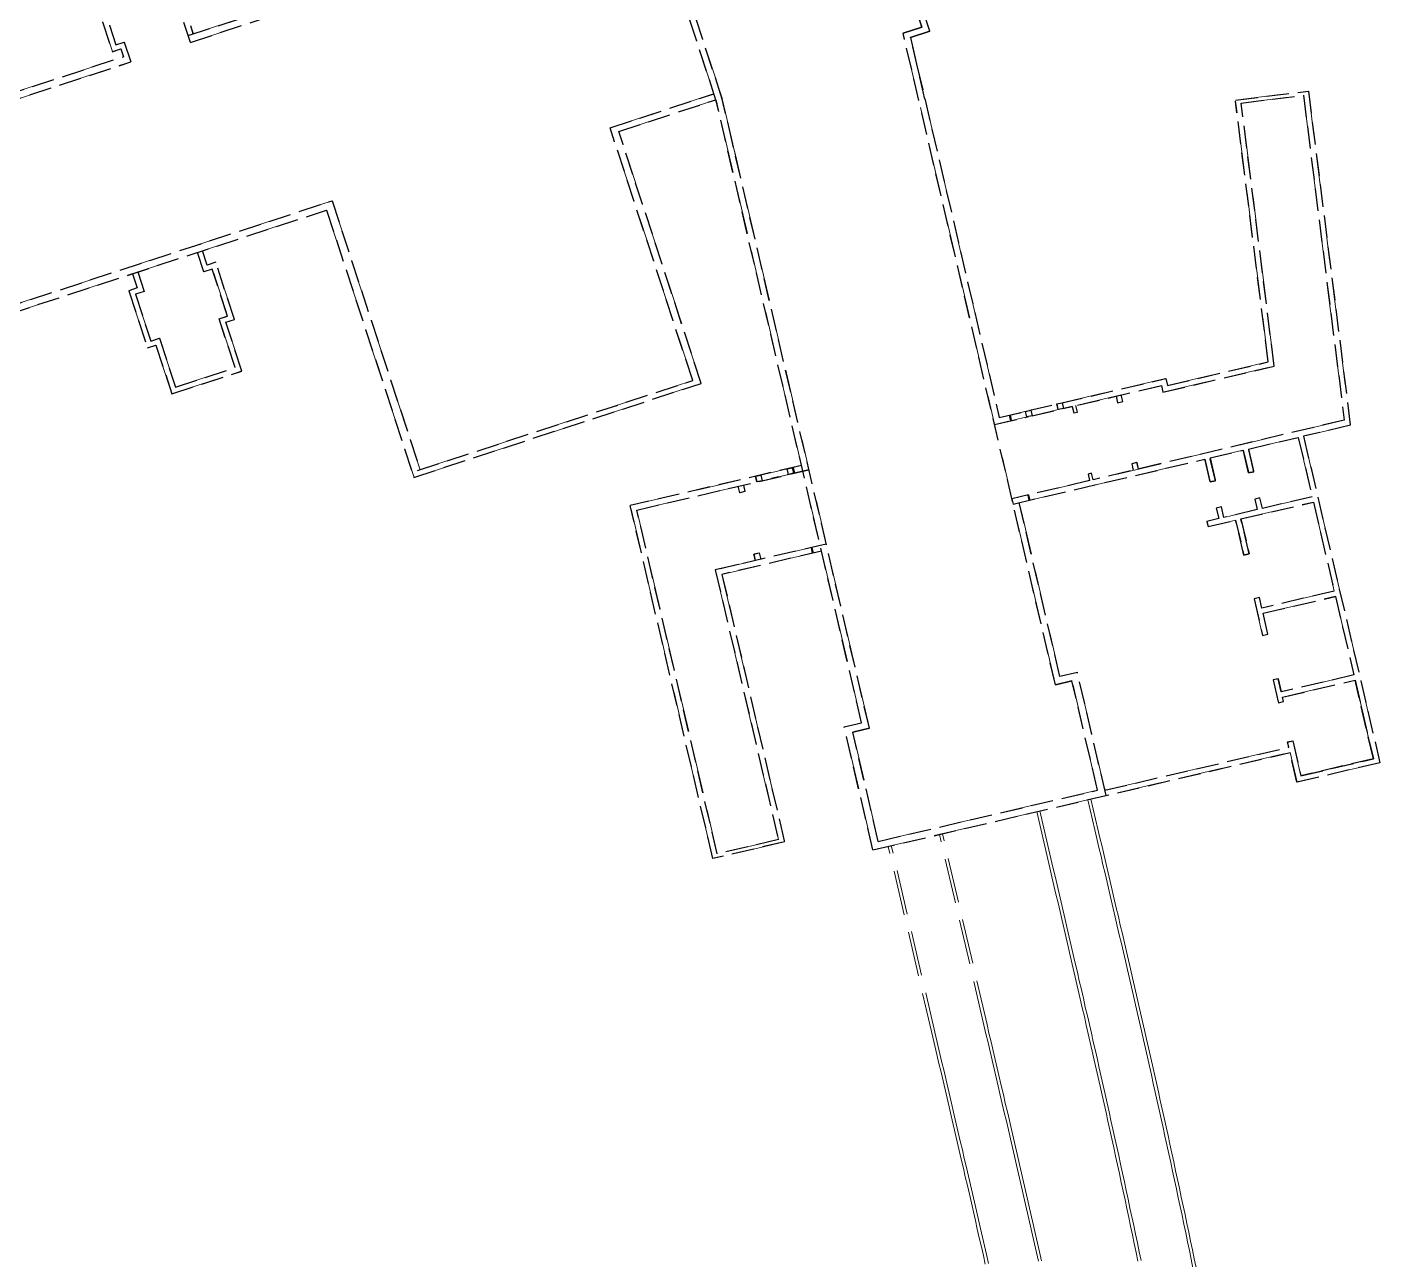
# Model space of a CAD drawing. Extents: x 0 to 531375, y 0 to 4335249.
# Drawn here: x 498013.9 to 498164.7, y 4332880.2 to 4333017.6 of the extents above; entities that cross this region are included whole.
import ezdxf

# ---------------------------------------------------------------- set-up
doc = ezdxf.new("R2010")
doc.units = 0
doc.linetypes.add('DASH', pattern=[0.35, 0.25, -0.1])
doc.layers.get('0').update_dxf_attribs({"lineweight": 15})
doc.layers.add('地铁', color=4, linetype='Continuous', lineweight=15)

# ---------------------------------------------------------------- blocks, each defined once
blk = doc.blocks.new('总图提取 2015 11 6')
at = {"layer": '地铁', "linetype": 'DASH', "lineweight": -3, "ltscale": 10}
for p, q in [((107154.83, 300602.07), (107146.89, 300626.36)), ((107155.72, 300601.62), (107147.57, 300626.52)), ((107131.9, 300593.83), (107123.69, 300618.92)), ((107132.57, 300594.02), (107124.57, 300618.47)), ((107073.02, 300601.13), (107099.82, 300609.89)), ((107061.3, 300609.31), (107064.56, 300599.33)), ((107062.05, 300608.93), (107064.95, 300600.09)), ((107073.27, 300600.37), (107100.83, 300609.38)), ((107073.27, 300600.37), (107072.55, 300602.58)), ((107073.59, 300601.31), (107073.31, 300602.2)), ((107154.83, 300602.07), (107152.72, 300601.38)), ((107152.72, 300601.38), (107154.83, 300602.07)), ((107152.72, 300601.38), (107154.83, 300602.07)), ((107152.72, 300601.38), (107154.83, 300602.07)), ((107154.48, 300593.88), (107152.72, 300601.38)), ((107154.48, 300593.88), (107152.72, 300601.38)), ((107154.48, 300593.88), (107152.72, 300601.38)), ((107155.72, 300601.62), (107153.55, 300600.91)), ((107155.72, 300601.62), (107153.55, 300600.91)), ((107153.55, 300600.91), (107155.72, 300601.62)), ((107153.55, 300600.91), (107155.72, 300601.62)), ((107153.55, 300600.91), (107155.61, 300601.59)), ((107153.55, 300600.91), (107163.45, 300558.55)), ((107155.16, 300594.04), (107153.55, 300600.91)), ((107155.16, 300594.04), (107153.55, 300600.91)), ((107155.16, 300594.04), (107153.55, 300600.91)), ((107064.56, 300599.33), (107065.51, 300599.64)), ((107064.95, 300600.09), (107065.9, 300600.4)), ((107065.51, 300599.64), (107065.8, 300598.76)), ((107065.9, 300600.4), (107066.62, 300598.19)), ((107005.46, 300578.17), (107066.62, 300598.19)), ((107005.78, 300579.12), (107065.8, 300598.76)), ((107189.77, 300593.92), (107197.91, 300594.94)), ((107197.91, 300594.94), (107202.59, 300557.68)), ((107148.1, 300524.51), (107131.86, 300593.97)), ((107133.74, 300589.03), (107132.57, 300594.02)), ((107133.74, 300589.03), (107132.57, 300594.02)), ((107169.7, 300528.74), (107154.66, 300593.1)), ((107169.7, 300528.74), (107154.66, 300593.1)), ((107169.7, 300528.74), (107154.66, 300593.1)), ((107193.44, 300564.74), (107189.78, 300593.82)), ((107129.27, 300562.67), (107120.05, 300590.84)), ((107130.21, 300562.35), (107121.03, 300590.43)), ((107148.96, 300523.89), (107133.28, 300590.99)), ((107148.96, 300523.89), (107133.92, 300588.26)), ((107148.96, 300523.89), (107133.92, 300588.26)), ((107012.21, 300557.55), (107089.06, 300582.7)), ((107089.06, 300582.7), (107098.87, 300552.72)), ((107013.03, 300556.97), (107088.45, 300581.66)), ((107088.45, 300581.66), (107098.19, 300551.87)), ((107074.75, 300574.78), (107074.05, 300576.94)), ((107075.14, 300575.54), (107074.62, 300577.13)), ((107075.7, 300575.09), (107074.75, 300574.78)), ((107076.09, 300575.85), (107075.14, 300575.54)), ((107077.41, 300569.86), (107075.7, 300575.09)), ((107078.17, 300569.48), (107076.09, 300575.85)), ((107066.82, 300574.58), (107067.34, 300572.99)), ((107067.39, 300574.77), (107068.1, 300572.6)), ((107067.34, 300572.99), (107066.39, 300572.68)), ((107066.39, 300572.68), (107068.48, 300566.31)), ((107068.1, 300572.6), (107067.15, 300572.29)), ((107067.15, 300572.29), (107068.86, 300567.07)), ((107076.46, 300569.55), (107077.41, 300569.86)), ((107078.25, 300564.11), (107076.46, 300569.55)), ((107077.22, 300569.17), (107078.17, 300569.48)), ((107079, 300563.72), (107077.22, 300569.17)), ((107068.86, 300567.07), (107069.81, 300567.38)), ((107069.81, 300567.38), (107071.59, 300561.93)), ((107068.48, 300566.31), (107069.43, 300566.62)), ((107069.43, 300566.62), (107071.21, 300561.17)), ((107182.19, 300562.11), (107193.44, 300564.74)), ((107071.21, 300561.17), (107079, 300563.72)), ((107071.59, 300561.93), (107078.25, 300564.11)), ((107163.45, 300558.55), (107182, 300562.88)), ((107182, 300562.88), (107182.19, 300562.11)), ((107182, 300562.88), (107182.19, 300562.11)), ((107182, 300562.88), (107182.19, 300562.11)), ((107098.19, 300551.87), (107130.21, 300562.35)), ((107098.58, 300552.63), (107129.27, 300562.67)), ((107162.92, 300557.76), (107166.72, 300558.64)), ((107202.59, 300557.68), (107197.37, 300556.46)), ((107197.37, 300556.46), (107205.88, 300520.05)), ((107141.4, 300553.19), (107122.31, 300548.73)), ((107123.04, 300548.23), (107142.23, 300552.71)), ((107142.23, 300552.71), (107138.04, 300551.74)), ((107131.51, 300509.37), (107122.31, 300548.73)), ((107132, 300509.89), (107123.04, 300548.23)), ((107144.16, 300544.44), (107131.79, 300541.55)), ((107143.63, 300543.64), (107132.53, 300541.05)), ((107131.79, 300541.55), (107138.82, 300511.49)), ((107132.53, 300541.05), (107139.49, 300511.23)), ((107172.15, 300530.13), (107170.2, 300529.68)), ((107172.15, 300530.13), (107170.2, 300529.68)), ((107172.15, 300530.13), (107170.2, 300529.68)), ((107172.15, 300530.13), (107170.2, 300529.68)), ((107175.36, 300516.4), (107172.15, 300530.13)), ((107175.36, 300516.4), (107172.15, 300530.13)), ((107175.36, 300516.4), (107172.15, 300530.13)), ((107169.7, 300528.74), (107171.55, 300529.17)), ((107169.7, 300528.74), (107171.55, 300529.17)), ((107169.7, 300528.74), (107171.55, 300529.17)), ((107169.7, 300528.74), (107171.55, 300529.17)), ((107171.55, 300529.17), (107169.7, 300528.74)), ((107171.55, 300529.17), (107169.7, 300528.74)), ((107171.55, 300529.17), (107169.7, 300528.74)), ((107174.4, 300517), (107171.55, 300529.17)), ((107174.4, 300517), (107171.55, 300529.17)), ((107174.4, 300517), (107171.55, 300529.17)), ((107146.15, 300524.06), (107148.1, 300524.51)), ((107146.15, 300524.06), (107148.1, 300524.51)), ((107146.15, 300524.06), (107148.1, 300524.51)), ((107146.15, 300524.06), (107148.1, 300524.51)), ((107149.36, 300510.33), (107146.15, 300524.06)), ((107148.96, 300523.89), (107147.11, 300523.46)), ((107147.11, 300523.46), (107148.96, 300523.89)), ((107149.96, 300511.29), (107147.11, 300523.46)), ((107149.96, 300511.29), (107147.11, 300523.46)), ((107149.96, 300511.29), (107147.11, 300523.46)), ((107149.36, 300510.33), (107195.86, 300521.19)), ((107196.63, 300517.88), (107195.86, 300521.19)), ((107205.88, 300520.05), (107196.63, 300517.88)), ((107149.96, 300511.29), (107174.4, 300517)), ((107149.96, 300511.29), (107174.4, 300517)), ((107149.96, 300511.29), (107174.4, 300517)), ((107139.49, 300511.23), (107131.51, 300509.37)), ((107139.49, 300511.23), (107131.51, 300509.37)), ((107139.49, 300511.23), (107131.51, 300509.37)), ((107138.82, 300511.49), (107132, 300509.89))]:
    blk.add_line(p, q, dxfattribs=at)
for points in [[(107120.05, 300590.84), (107131.63, 300594.63)], [(107121.03, 300590.43), (107131.85, 300593.97)], [(107172.17, 300559.92), (107181.52, 300562.1), (107181.69, 300561.37), (107194.1, 300564.27), (107190.42, 300593.6), (107197.36, 300594.47), (107201.91, 300558.25), (107173.91, 300551.6), (107173.74, 300552.33), (107173.35, 300552.24), (107173.52, 300551.51), (107164.86, 300549.48), (107164.99, 300548.9), (107186.37, 300553.89), (107186.96, 300551.36), (107187.54, 300551.5), (107186.95, 300554.03), (107190.65, 300554.89), (107191.24, 300552.36), (107191.83, 300552.5), (107191.23, 300555.03), (107196.78, 300556.33), (107198.33, 300549.71), (107192.78, 300548.41), (107192.51, 300549.58), (107191.92, 300549.44), (107192.2, 300548.27), (107188.5, 300547.41), (107188.22, 300548.58), (107187.64, 300548.44), (107187.91, 300547.27), (107186.6, 300546.96), (107186.74, 300546.38), (107189.8, 300547.1), (107190.71, 300543.2), (107191.3, 300543.34), (107190.39, 300547.23), (107198.47, 300549.12), (107200.79, 300539.19), (107192.71, 300537.3), (107192.44, 300538.47), (107191.85, 300538.33), (107192.81, 300534.24), (107193.39, 300534.38), (107192.85, 300536.72), (107200.93, 300538.6), (107202.98, 300529.84), (107194.89, 300527.95), (107194.55, 300529.41), (107193.97, 300529.28), (107194.56, 300526.74), (107195.14, 300526.88), (107195.03, 300527.37), (107203.11, 300529.26), (107205.16, 300520.49), (107197.08, 300518.6)], [(107182, 300562.88), (107182.19, 300562.11)], [(107167.11, 300558.74), (107171.59, 300559.78), (107171.76, 300559.05), (107172.15, 300559.14), (107171.98, 300559.87)], [(107167.11, 300558.74), (107171.59, 300559.78), (107171.76, 300559.05), (107172.15, 300559.14), (107171.98, 300559.87)], [(107167.11, 300558.74), (107171.59, 300559.78), (107171.76, 300559.05), (107172.15, 300559.14), (107171.98, 300559.87)], [(107167.11, 300558.74), (107171.59, 300559.78), (107171.76, 300559.05), (107172.15, 300559.14), (107171.98, 300559.87)], [(107176.46, 300560.92), (107176.63, 300560.19), (107177.21, 300560.33), (107177.04, 300561.06)], [(107176.46, 300560.92), (107176.63, 300560.19), (107177.21, 300560.33), (107177.04, 300561.06)], [(107176.46, 300560.92), (107176.63, 300560.19), (107177.21, 300560.33), (107177.04, 300561.06)], [(107176.46, 300560.92), (107176.63, 300560.19), (107177.21, 300560.33), (107177.04, 300561.06)], [(107164.72, 300558.18), (107164.57, 300558.81)], [(107164.72, 300558.18), (107164.57, 300558.81)], [(107164.72, 300558.18), (107164.57, 300558.81)], [(107164.72, 300558.18), (107164.57, 300558.81)], [(107164.72, 300558.18), (107164.57, 300558.81)], [(107164.72, 300558.18), (107164.57, 300558.81)], [(107164.72, 300558.18), (107164.57, 300558.81)], [(107164.72, 300558.18), (107164.57, 300558.81)], [(107164.82, 300558.2), (107164.67, 300558.83)], [(107164.82, 300558.2), (107164.67, 300558.83)], [(107164.82, 300558.2), (107164.67, 300558.83)], [(107164.82, 300558.2), (107164.67, 300558.83)], [(107164.82, 300558.2), (107164.67, 300558.83)], [(107164.82, 300558.2), (107164.67, 300558.83)], [(107164.82, 300558.2), (107164.67, 300558.83)], [(107164.82, 300558.2), (107164.67, 300558.83)], [(107186.95, 300554.03), (107187.54, 300551.5), (107186.96, 300551.36), (107186.37, 300553.89)], [(107186.95, 300554.03), (107187.54, 300551.5), (107186.96, 300551.36), (107186.37, 300553.89)], [(107186.95, 300554.03), (107187.54, 300551.5), (107186.96, 300551.36), (107186.37, 300553.89)], [(107186.95, 300554.03), (107187.54, 300551.5), (107186.96, 300551.36), (107186.37, 300553.89)], [(107191.23, 300555.03), (107191.83, 300552.5), (107191.24, 300552.36), (107190.65, 300554.89)], [(107191.23, 300555.03), (107191.83, 300552.5), (107191.24, 300552.36), (107190.65, 300554.89)], [(107191.23, 300555.03), (107191.83, 300552.5), (107191.24, 300552.36), (107190.65, 300554.89)], [(107191.23, 300555.03), (107191.83, 300552.5), (107191.24, 300552.36), (107190.65, 300554.89)], [(107142.23, 300552.71), (107138.04, 300551.74)], [(107142.23, 300552.71), (107138.04, 300551.74)], [(107142.23, 300552.71), (107138.04, 300551.74)], [(107142.23, 300552.71), (107138.04, 300551.74)], [(107140.37, 300552.95), (107140.52, 300552.32)], [(107140.37, 300552.95), (107140.52, 300552.32)], [(107140.37, 300552.95), (107140.52, 300552.32)], [(107140.37, 300552.95), (107140.52, 300552.32)], [(107140.37, 300552.95), (107140.52, 300552.32)], [(107140.37, 300552.95), (107140.52, 300552.32)], [(107140.37, 300552.95), (107140.52, 300552.32)], [(107140.37, 300552.95), (107140.52, 300552.32)], [(107140.47, 300552.97), (107140.62, 300552.34)], [(107140.47, 300552.97), (107140.62, 300552.34)], [(107140.47, 300552.97), (107140.62, 300552.34)], [(107140.47, 300552.97), (107140.62, 300552.34)], [(107140.47, 300552.97), (107140.62, 300552.34)], [(107140.47, 300552.97), (107140.62, 300552.34)], [(107140.47, 300552.97), (107140.62, 300552.34)], [(107140.47, 300552.97), (107140.62, 300552.34)], [(107178.97, 300552.78), (107178.8, 300553.51), (107178.22, 300553.37), (107178.39, 300552.64)], [(107178.97, 300552.78), (107178.8, 300553.51), (107178.22, 300553.37), (107178.39, 300552.64)], [(107178.97, 300552.78), (107178.8, 300553.51), (107178.22, 300553.37), (107178.39, 300552.64)], [(107178.97, 300552.78), (107178.8, 300553.51), (107178.22, 300553.37), (107178.39, 300552.64)], [(107134.92, 300551.01), (107135.09, 300550.28), (107134.51, 300550.14), (107134.34, 300550.87)], [(107134.92, 300551.01), (107135.09, 300550.28), (107134.51, 300550.14), (107134.34, 300550.87)], [(107134.92, 300551.01), (107135.09, 300550.28), (107134.51, 300550.14), (107134.34, 300550.87)], [(107134.92, 300551.01), (107135.09, 300550.28), (107134.51, 300550.14), (107134.34, 300550.87)], [(107166.79, 300549.32), (107166.66, 300549.9)], [(107166.79, 300549.32), (107166.66, 300549.9)], [(107166.79, 300549.32), (107166.66, 300549.9)], [(107166.79, 300549.32), (107166.66, 300549.9)], [(107166.89, 300549.34), (107166.75, 300549.92)], [(107166.89, 300549.34), (107166.75, 300549.92)], [(107166.89, 300549.34), (107166.75, 300549.92)], [(107166.89, 300549.34), (107166.75, 300549.92)], [(107170.2, 300529.68), (107165.67, 300549.05)], [(107190.39, 300547.23), (107191.3, 300543.34), (107190.71, 300543.2), (107189.8, 300547.1)], [(107190.39, 300547.23), (107191.3, 300543.34), (107190.71, 300543.2), (107189.8, 300547.1)], [(107190.39, 300547.23), (107191.3, 300543.34), (107190.71, 300543.2), (107189.8, 300547.1)], [(107190.39, 300547.23), (107191.3, 300543.34), (107190.71, 300543.2), (107189.8, 300547.1)], [(107136.27, 300542.59), (107136.1, 300543.32), (107136.69, 300543.46), (107136.86, 300542.73)], [(107136.27, 300542.59), (107136.1, 300543.32), (107136.69, 300543.46), (107136.86, 300542.73)], [(107136.27, 300542.59), (107136.1, 300543.32), (107136.69, 300543.46), (107136.86, 300542.73)], [(107136.27, 300542.59), (107136.1, 300543.32), (107136.69, 300543.46), (107136.86, 300542.73)], [(107142.46, 300544.04), (107142.6, 300543.41)], [(107142.46, 300544.04), (107142.6, 300543.41)], [(107142.46, 300544.04), (107142.6, 300543.41)], [(107142.46, 300544.04), (107142.6, 300543.41)], [(107142.55, 300544.06), (107142.7, 300543.43)], [(107142.55, 300544.06), (107142.7, 300543.43)], [(107142.55, 300544.06), (107142.7, 300543.43)], [(107142.55, 300544.06), (107142.7, 300543.43)], [(107134.32, 300542.14), (107132.38, 300541.68)], [(107134.32, 300542.14), (107132.38, 300541.68)], [(107134.32, 300542.14), (107132.38, 300541.68)], [(107134.32, 300542.14), (107132.38, 300541.68)], [(107205.16, 300520.49), (107203.11, 300529.26)], [(107175.18, 300517.18), (107175.22, 300516.99), (107195.72, 300521.78), (107195.58, 300522.36), (107196.17, 300522.5), (107197.08, 300518.6), (107205.16, 300520.49)], [(107175.18, 300517.18), (107175.22, 300516.99), (107195.72, 300521.78), (107195.58, 300522.36), (107196.17, 300522.5), (107197.08, 300518.6), (107205.16, 300520.49)], [(107175.18, 300517.18), (107175.22, 300516.99), (107195.72, 300521.78), (107195.58, 300522.36), (107196.17, 300522.5), (107197.08, 300518.6), (107205.16, 300520.49)], [(107175.18, 300517.18), (107175.22, 300516.99), (107195.72, 300521.78), (107195.58, 300522.36), (107196.17, 300522.5), (107197.08, 300518.6), (107205.16, 300520.49)], [(107175.18, 300517.18), (107175.22, 300516.99)], [(107175.18, 300517.18), (107175.22, 300516.99)], [(107175.18, 300517.18), (107175.22, 300516.99)], [(107175.18, 300517.18), (107175.22, 300516.99)]]:
    blk.add_lwpolyline(points, dxfattribs=at)
for points in [[(107170.47, 300560.19), (107170.61, 300559.55), (107170.03, 300559.42), (107169.88, 300560.05)], [(107170.47, 300560.19), (107170.61, 300559.55), (107170.03, 300559.42), (107169.88, 300560.05)], [(107170.47, 300560.19), (107170.61, 300559.55), (107170.03, 300559.42), (107169.88, 300560.05)], [(107170.47, 300560.19), (107170.61, 300559.55), (107170.03, 300559.42), (107169.88, 300560.05)], [(107166.96, 300559.37), (107167.11, 300558.74), (107166.52, 300558.6), (107166.38, 300559.23)], [(107166.96, 300559.37), (107167.11, 300558.74), (107166.52, 300558.6), (107166.38, 300559.23)], [(107166.96, 300559.37), (107167.11, 300558.74), (107166.52, 300558.6), (107166.38, 300559.23)], [(107166.96, 300559.37), (107167.11, 300558.74), (107166.52, 300558.6), (107166.38, 300559.23)], [(107140.37, 300552.95), (107140.52, 300552.32), (107139.94, 300552.18), (107139.79, 300552.81)], [(107140.37, 300552.95), (107140.52, 300552.32), (107139.94, 300552.18), (107139.79, 300552.81)], [(107140.37, 300552.95), (107140.52, 300552.32), (107139.94, 300552.18), (107139.79, 300552.81)], [(107140.37, 300552.95), (107140.52, 300552.32), (107139.94, 300552.18), (107139.79, 300552.81)], [(107136.87, 300552.13), (107137.02, 300551.5), (107136.43, 300551.36), (107136.28, 300551.99)], [(107136.87, 300552.13), (107137.02, 300551.5), (107136.43, 300551.36), (107136.28, 300551.99)], [(107136.87, 300552.13), (107137.02, 300551.5), (107136.43, 300551.36), (107136.28, 300551.99)], [(107136.87, 300552.13), (107137.02, 300551.5), (107136.43, 300551.36), (107136.28, 300551.99)]]:
    blk.add_lwpolyline(points, close=True, dxfattribs=at)
blk = doc.blocks.new('A$C1FB5052D')
blk.add_blockref('总图提取 2015 11 6', (-107044.53, -294821.73))
blk = doc.blocks.new('天津2000地铁')
at = {"layer": '地铁', "linetype": 'DASH', "ltscale": 20}
for p, q in [((110.31, 5780.34), (102.36, 5804.63)), ((111.19, 5779.89), (103.04, 5804.79)), ((87.37, 5772.1), (79.16, 5797.19)), ((88.05, 5772.29), (80.04, 5796.74)), ((16.77, 5787.59), (20.04, 5777.61)), ((28.5, 5779.4), (55.29, 5788.17)), ((28.75, 5778.64), (56.3, 5787.66)), ((17.53, 5787.2), (20.42, 5778.36)), ((28.75, 5778.64), (28.02, 5780.85)), ((29.07, 5779.58), (28.78, 5780.47)), ((110.31, 5780.34), (108.2, 5779.65)), ((108.2, 5779.65), (110.31, 5780.34)), ((108.2, 5779.65), (110.31, 5780.34)), ((108.2, 5779.65), (110.31, 5780.34)), ((111.19, 5779.89), (109.03, 5779.19)), ((111.19, 5779.89), (109.03, 5779.19)), ((109.03, 5779.19), (111.19, 5779.89)), ((109.03, 5779.19), (111.19, 5779.89)), ((109.03, 5779.19), (111.09, 5779.86)), ((20.42, 5778.36), (21.37, 5778.67)), ((21.37, 5778.67), (22.09, 5776.46)), ((109.95, 5772.16), (108.2, 5779.65)), ((109.95, 5772.16), (108.2, 5779.65)), ((109.95, 5772.16), (108.2, 5779.65)), ((109.03, 5779.19), (118.93, 5736.82)), ((110.63, 5772.32), (109.03, 5779.19)), ((110.63, 5772.32), (109.03, 5779.19)), ((110.63, 5772.32), (109.03, 5779.19)), ((-38.74, 5757.39), (21.28, 5777.03)), ((20.04, 5777.61), (20.99, 5777.92)), ((20.99, 5777.92), (21.28, 5777.03)), ((-39.06, 5756.44), (22.09, 5776.46)), ((89.21, 5767.31), (88.05, 5772.29)), ((89.21, 5767.31), (88.05, 5772.29)), ((145.25, 5772.19), (153.38, 5773.21)), ((153.38, 5773.21), (158.06, 5735.96)), ((103.57, 5702.78), (87.34, 5772.24)), ((125.18, 5707.01), (110.13, 5771.38)), ((125.18, 5707.01), (110.13, 5771.38)), ((125.18, 5707.01), (110.13, 5771.38)), ((148.91, 5743.01), (145.26, 5772.09)), ((104.44, 5702.16), (88.75, 5769.27)), ((84.74, 5740.94), (75.52, 5769.11)), ((85.69, 5740.62), (76.5, 5768.7)), ((104.44, 5702.16), (89.39, 5766.53)), ((104.44, 5702.16), (89.39, 5766.53)), ((-32.31, 5735.82), (44.54, 5760.97)), ((44.54, 5760.97), (54.34, 5730.99)), ((-31.5, 5735.25), (43.92, 5759.93)), ((43.92, 5759.93), (53.67, 5730.14)), ((30.23, 5753.05), (29.52, 5755.22)), ((30.61, 5753.81), (30.09, 5755.4)), ((22.3, 5752.85), (22.82, 5751.26)), ((22.87, 5753.04), (23.58, 5750.88)), ((31.18, 5753.37), (30.23, 5753.05)), ((31.56, 5754.12), (30.61, 5753.81)), ((32.89, 5748.14), (31.18, 5753.37)), ((33.65, 5747.75), (31.56, 5754.12)), ((22.82, 5751.26), (21.87, 5750.95)), ((21.87, 5750.95), (23.95, 5744.58)), ((23.58, 5750.88), (22.62, 5750.57)), ((22.62, 5750.57), (24.34, 5745.34)), ((31.94, 5747.83), (32.89, 5748.14)), ((33.72, 5742.38), (31.94, 5747.83)), ((32.7, 5747.44), (33.65, 5747.75)), ((34.48, 5742), (32.7, 5747.44)), ((24.34, 5745.34), (25.29, 5745.65)), ((25.29, 5745.65), (27.07, 5740.2)), ((23.95, 5744.58), (24.9, 5744.89)), ((24.9, 5744.89), (26.68, 5739.45)), ((27.07, 5740.2), (33.72, 5742.38)), ((137.66, 5740.38), (148.91, 5743.01)), ((26.68, 5739.45), (34.48, 5742)), ((53.67, 5730.14), (85.69, 5740.62)), ((54.05, 5730.9), (84.74, 5740.94)), ((118.93, 5736.82), (137.48, 5741.16)), ((137.48, 5741.16), (137.66, 5740.38)), ((137.48, 5741.16), (137.66, 5740.38)), ((137.48, 5741.16), (137.66, 5740.38)), ((118.4, 5736.03), (122.19, 5736.92)), ((158.06, 5735.96), (152.84, 5734.74)), ((152.84, 5734.74), (161.36, 5698.32)), ((96.87, 5731.46), (77.78, 5727)), ((78.52, 5726.5), (97.7, 5730.99)), ((97.7, 5730.99), (93.51, 5730.01)), ((86.98, 5687.64), (77.78, 5727)), ((87.48, 5688.17), (78.52, 5726.5)), ((99.63, 5722.71), (87.27, 5719.82)), ((99.1, 5721.92), (88, 5719.32)), ((87.27, 5719.82), (94.29, 5689.76)), ((88, 5719.32), (94.97, 5689.51)), ((125.18, 5707.01), (127.03, 5707.44)), ((125.18, 5707.01), (127.03, 5707.44)), ((125.18, 5707.01), (127.03, 5707.44)), ((125.18, 5707.01), (127.03, 5707.44)), ((127.03, 5707.44), (125.18, 5707.01)), ((127.03, 5707.44), (125.18, 5707.01)), ((127.03, 5707.44), (125.18, 5707.01)), ((127.62, 5708.41), (125.68, 5707.95)), ((127.62, 5708.41), (125.68, 5707.95)), ((127.62, 5708.41), (125.68, 5707.95)), ((127.62, 5708.41), (125.68, 5707.95)), ((129.87, 5695.27), (127.03, 5707.44)), ((129.87, 5695.27), (127.03, 5707.44)), ((129.87, 5695.27), (127.03, 5707.44)), ((130.83, 5694.68), (127.62, 5708.41)), ((130.83, 5694.68), (127.62, 5708.41)), ((130.83, 5694.68), (127.62, 5708.41)), ((101.63, 5702.33), (103.57, 5702.78)), ((101.63, 5702.33), (103.57, 5702.78)), ((101.63, 5702.33), (103.57, 5702.78)), ((101.63, 5702.33), (103.57, 5702.78)), ((104.83, 5688.6), (101.63, 5702.33)), ((104.44, 5702.16), (102.59, 5701.73)), ((102.59, 5701.73), (104.44, 5702.16)), ((105.43, 5689.56), (102.59, 5701.73)), ((105.43, 5689.56), (102.59, 5701.73)), ((105.43, 5689.56), (102.59, 5701.73)), ((104.83, 5688.6), (151.33, 5699.47)), ((152.11, 5696.16), (151.33, 5699.47)), ((161.36, 5698.32), (152.11, 5696.16)), ((105.43, 5689.56), (129.87, 5695.27)), ((105.43, 5689.56), (129.87, 5695.27)), ((105.43, 5689.56), (129.87, 5695.27)), ((129.57, 5690.84), (128.79, 5694.2)), ((129.91, 5690.92), (129.13, 5694.28)), ((123.88, 5689.51), (123.09, 5692.87)), ((124.22, 5689.59), (123.43, 5692.95)), ((129.8, 5689.87), (129.57, 5690.84)), ((130.14, 5689.95), (129.91, 5690.92)), ((94.97, 5689.51), (86.98, 5687.64)), ((94.97, 5689.51), (86.98, 5687.64)), ((94.97, 5689.51), (86.98, 5687.64)), ((94.29, 5689.76), (87.48, 5688.17)), ((117.21, 5669.07), (112.24, 5690.33)), ((117.55, 5669.15), (112.58, 5690.41)), ((124.11, 5688.54), (123.88, 5689.51)), ((124.45, 5688.61), (124.22, 5689.59)), ((130.03, 5688.89), (129.8, 5689.87)), ((130.37, 5688.97), (130.14, 5689.95)), ((111.51, 5667.74), (106.54, 5689)), ((111.85, 5667.81), (106.88, 5689.08)), ((124.33, 5687.56), (124.11, 5688.54)), ((124.67, 5687.64), (124.45, 5688.61)), ((130.26, 5687.92), (130.03, 5688.89)), ((130.48, 5686.94), (130.26, 5687.92)), ((130.6, 5688), (130.37, 5688.97)), ((130.83, 5687.02), (130.6, 5688)), ((124.56, 5686.59), (124.33, 5687.56)), ((124.79, 5685.61), (124.56, 5686.59)), ((124.9, 5686.67), (124.67, 5687.64)), ((125.13, 5685.69), (124.9, 5686.67)), ((130.71, 5685.97), (130.48, 5686.94)), ((131.05, 5686.05), (130.83, 5687.02)), ((125.01, 5684.64), (124.79, 5685.61)), ((125.36, 5684.72), (125.13, 5685.69)), ((130.94, 5685), (130.71, 5685.97)), ((131.17, 5684.02), (130.94, 5685)), ((131.28, 5685.08), (131.05, 5686.05)), ((131.51, 5684.1), (131.28, 5685.08)), ((125.24, 5683.67), (125.01, 5684.64)), ((125.47, 5682.69), (125.24, 5683.67)), ((125.58, 5683.75), (125.36, 5684.72)), ((125.81, 5682.77), (125.58, 5683.75)), ((131.39, 5683.05), (131.17, 5684.02)), ((131.73, 5683.13), (131.51, 5684.1)), ((125.7, 5681.72), (125.47, 5682.69)), ((126.04, 5681.8), (125.81, 5682.77)), ((126.26, 5680.83), (126.04, 5681.8)), ((131.62, 5682.07), (131.39, 5683.05)), ((131.85, 5681.1), (131.62, 5682.07)), ((131.96, 5682.15), (131.73, 5683.13)), ((132.19, 5681.18), (131.96, 5682.15)), ((125.92, 5680.75), (125.7, 5681.72)), ((126.15, 5679.77), (125.92, 5680.75)), ((126.49, 5679.85), (126.26, 5680.83)), ((132.07, 5680.12), (131.85, 5681.1)), ((132.41, 5680.2), (132.19, 5681.18)), ((126.38, 5678.8), (126.15, 5679.77)), ((126.6, 5677.83), (126.38, 5678.8)), ((126.72, 5678.88), (126.49, 5679.85)), ((126.94, 5677.91), (126.72, 5678.88)), ((132.3, 5679.15), (132.07, 5680.12)), ((132.53, 5678.17), (132.3, 5679.15)), ((132.64, 5679.23), (132.41, 5680.2)), ((132.87, 5678.25), (132.64, 5679.23)), ((126.83, 5676.85), (126.6, 5677.83)), ((127.17, 5676.93), (126.94, 5677.91)), ((132.75, 5677.2), (132.53, 5678.17)), ((133.09, 5677.28), (132.87, 5678.25)), ((133.32, 5676.3), (133.09, 5677.28)), ((127.05, 5675.88), (126.83, 5676.85)), ((127.28, 5674.91), (127.05, 5675.88)), ((127.39, 5675.96), (127.17, 5676.93)), ((127.62, 5674.99), (127.39, 5675.96)), ((132.98, 5676.22), (132.75, 5677.2)), ((133.2, 5675.25), (132.98, 5676.22)), ((133.54, 5675.33), (133.32, 5676.3)), ((127.5, 5673.93), (127.28, 5674.91)), ((127.84, 5674.01), (127.62, 5674.99)), ((133.43, 5674.27), (133.2, 5675.25)), ((133.65, 5673.3), (133.43, 5674.27)), ((133.77, 5674.35), (133.54, 5675.33)), ((133.99, 5673.38), (133.77, 5674.35)), ((127.73, 5672.96), (127.5, 5673.93)), ((127.95, 5671.99), (127.73, 5672.96)), ((128.07, 5673.04), (127.84, 5674.01)), ((128.29, 5672.07), (128.07, 5673.04)), ((133.88, 5672.32), (133.65, 5673.3)), ((134.22, 5672.4), (133.99, 5673.38)), ((128.17, 5671.01), (127.95, 5671.99)), ((128.51, 5671.09), (128.29, 5672.07)), ((134.1, 5671.35), (133.88, 5672.32)), ((134.32, 5670.37), (134.1, 5671.35)), ((134.44, 5671.42), (134.22, 5672.4)), ((134.66, 5670.45), (134.44, 5671.42)), ((128.4, 5670.04), (128.17, 5671.01)), ((128.62, 5669.07), (128.4, 5670.04)), ((128.74, 5670.12), (128.51, 5671.09)), ((128.96, 5669.15), (128.74, 5670.12)), ((134.55, 5669.39), (134.32, 5670.37)), ((134.89, 5669.47), (134.66, 5670.45)), ((117.43, 5668.09), (117.21, 5669.07)), ((117.77, 5668.17), (117.55, 5669.15)), ((128.84, 5668.09), (128.62, 5669.07)), ((129.18, 5668.17), (128.96, 5669.15)), ((134.77, 5668.42), (134.55, 5669.39)), ((134.99, 5667.44), (134.77, 5668.42)), ((135.11, 5668.49), (134.89, 5669.47)), ((135.33, 5667.52), (135.11, 5668.49)), ((111.74, 5666.76), (111.51, 5667.74)), ((111.96, 5665.79), (111.74, 5666.76)), ((112.08, 5666.84), (111.85, 5667.81)), ((112.3, 5665.87), (112.08, 5666.84)), ((117.66, 5667.12), (117.43, 5668.09)), ((117.89, 5666.14), (117.66, 5667.12)), ((118, 5667.2), (117.77, 5668.17)), ((118.23, 5666.22), (118, 5667.2)), ((129.06, 5667.12), (128.84, 5668.09)), ((129.28, 5666.15), (129.06, 5667.12)), ((129.4, 5667.2), (129.18, 5668.17)), ((129.63, 5666.22), (129.4, 5667.2)), ((135.21, 5666.46), (134.99, 5667.44)), ((135.55, 5666.54), (135.33, 5667.52)), ((112.19, 5664.81), (111.96, 5665.79)), ((112.53, 5664.89), (112.3, 5665.87)), ((118.12, 5665.17), (117.89, 5666.14)), ((118.46, 5665.25), (118.23, 5666.22)), ((118.68, 5664.28), (118.46, 5665.25)), ((129.51, 5665.17), (129.28, 5666.15)), ((129.85, 5665.25), (129.63, 5666.22)), ((130.07, 5664.28), (129.85, 5665.25)), ((135.43, 5665.49), (135.21, 5666.46)), ((135.65, 5664.51), (135.43, 5665.49)), ((135.77, 5665.56), (135.55, 5666.54)), ((135.99, 5664.59), (135.77, 5665.56)), ((112.42, 5663.84), (112.19, 5664.81)), ((112.65, 5662.87), (112.42, 5663.84)), ((112.76, 5663.92), (112.53, 5664.89)), ((112.99, 5662.95), (112.76, 5663.92)), ((118.34, 5664.2), (118.12, 5665.17)), ((118.57, 5663.22), (118.34, 5664.2)), ((118.91, 5663.3), (118.68, 5664.28)), ((129.73, 5664.2), (129.51, 5665.17)), ((129.94, 5663.23), (129.73, 5664.2)), ((130.29, 5663.3), (130.07, 5664.28)), ((135.87, 5663.53), (135.65, 5664.51)), ((136.21, 5663.61), (135.99, 5664.59)), ((112.87, 5661.89), (112.65, 5662.87)), ((113.21, 5661.97), (112.99, 5662.95)), ((118.8, 5662.25), (118.57, 5663.22)), ((119.02, 5661.27), (118.8, 5662.25)), ((119.14, 5662.33), (118.91, 5663.3)), ((119.37, 5661.35), (119.14, 5662.33)), ((130.16, 5662.25), (129.94, 5663.23)), ((130.38, 5661.28), (130.16, 5662.25)), ((130.5, 5662.33), (130.29, 5663.3)), ((130.72, 5661.36), (130.5, 5662.33)), ((136.09, 5662.55), (135.87, 5663.53)), ((136.31, 5661.58), (136.09, 5662.55)), ((136.43, 5662.63), (136.21, 5663.61)), ((136.65, 5661.65), (136.43, 5662.63)), ((113.1, 5660.92), (112.87, 5661.89)), ((113.33, 5659.95), (113.1, 5660.92)), ((113.44, 5661), (113.21, 5661.97)), ((113.67, 5660.03), (113.44, 5661)), ((119.25, 5660.3), (119.02, 5661.27)), ((119.59, 5660.38), (119.37, 5661.35)), ((130.6, 5660.31), (130.38, 5661.28)), ((130.94, 5660.38), (130.72, 5661.36)), ((136.53, 5660.6), (136.31, 5661.58)), ((136.87, 5660.67), (136.65, 5661.65)), ((137.09, 5659.7), (136.87, 5660.67)), ((113.55, 5658.97), (113.33, 5659.95)), ((113.89, 5659.05), (113.67, 5660.03)), ((119.48, 5659.32), (119.25, 5660.3)), ((119.71, 5658.35), (119.48, 5659.32)), ((119.82, 5659.4), (119.59, 5660.38)), ((120.05, 5658.43), (119.82, 5659.4)), ((130.82, 5659.33), (130.6, 5660.31)), ((131.03, 5658.36), (130.82, 5659.33)), ((131.16, 5659.41), (130.94, 5660.38)), ((131.37, 5658.43), (131.16, 5659.41)), ((136.74, 5659.62), (136.53, 5660.6)), ((136.96, 5658.64), (136.74, 5659.62)), ((137.3, 5658.72), (137.09, 5659.7)), ((113.78, 5658), (113.55, 5658.97)), ((114.01, 5657.03), (113.78, 5658)), ((114.12, 5658.08), (113.89, 5659.05)), ((114.35, 5657.11), (114.12, 5658.08)), ((119.93, 5657.38), (119.71, 5658.35)), ((120.27, 5657.45), (120.05, 5658.43)), ((131.25, 5657.38), (131.03, 5658.36)), ((131.59, 5657.46), (131.37, 5658.43)), ((137.18, 5657.66), (136.96, 5658.64)), ((137.39, 5656.68), (137.18, 5657.66)), ((137.52, 5657.74), (137.3, 5658.72)), ((137.73, 5656.76), (137.52, 5657.74)), ((114.23, 5656.05), (114.01, 5657.03)), ((114.57, 5656.13), (114.35, 5657.11)), ((120.16, 5656.4), (119.93, 5657.38)), ((120.38, 5655.43), (120.16, 5656.4)), ((120.5, 5656.48), (120.27, 5657.45)), ((120.72, 5655.5), (120.5, 5656.48)), ((131.46, 5656.41), (131.25, 5657.38)), ((131.68, 5655.43), (131.46, 5656.41)), ((131.8, 5656.48), (131.59, 5657.46)), ((132.02, 5655.51), (131.8, 5656.48)), ((137.6, 5655.71), (137.39, 5656.68)), ((137.95, 5655.78), (137.73, 5656.76)), ((114.46, 5655.08), (114.23, 5656.05)), ((114.68, 5654.11), (114.46, 5655.08)), ((114.8, 5655.16), (114.57, 5656.13)), ((115.02, 5654.19), (114.8, 5655.16)), ((120.61, 5654.45), (120.38, 5655.43)), ((120.95, 5654.53), (120.72, 5655.5)), ((131.89, 5654.46), (131.68, 5655.43)), ((132.23, 5654.53), (132.02, 5655.51)), ((137.82, 5654.73), (137.6, 5655.71)), ((138.03, 5653.75), (137.82, 5654.73)), ((138.16, 5654.8), (137.95, 5655.78)), ((138.37, 5653.82), (138.16, 5654.8)), ((114.91, 5653.13), (114.68, 5654.11)), ((115.13, 5652.16), (114.91, 5653.13)), ((115.25, 5653.21), (115.02, 5654.19)), ((115.47, 5652.24), (115.25, 5653.21)), ((120.83, 5653.47), (120.61, 5654.45)), ((121.06, 5652.5), (120.83, 5653.47)), ((121.17, 5653.55), (120.95, 5654.53)), ((121.4, 5652.58), (121.17, 5653.55)), ((132.1, 5653.49), (131.89, 5654.46)), ((132.31, 5652.51), (132.1, 5653.49)), ((132.44, 5653.56), (132.23, 5654.53)), ((132.65, 5652.58), (132.44, 5653.56)), ((138.24, 5652.77), (138.03, 5653.75)), ((138.58, 5652.84), (138.37, 5653.82)), ((115.36, 5651.19), (115.13, 5652.16)), ((115.7, 5651.27), (115.47, 5652.24)), ((121.28, 5651.52), (121.06, 5652.5)), ((121.62, 5651.6), (121.4, 5652.58)), ((132.52, 5651.54), (132.31, 5652.51)), ((132.87, 5651.61), (132.65, 5652.58)), ((138.45, 5651.79), (138.24, 5652.77)), ((138.66, 5650.81), (138.45, 5651.79)), ((138.8, 5651.86), (138.58, 5652.84)), ((139.01, 5650.88), (138.8, 5651.86)), ((115.58, 5650.21), (115.36, 5651.19)), ((115.81, 5649.24), (115.58, 5650.21)), ((115.92, 5650.29), (115.7, 5651.27)), ((116.15, 5649.32), (115.92, 5650.29)), ((121.51, 5650.55), (121.28, 5651.52)), ((121.73, 5649.57), (121.51, 5650.55)), ((121.85, 5650.63), (121.62, 5651.6)), ((122.07, 5649.65), (121.85, 5650.63)), ((132.73, 5650.56), (132.52, 5651.54)), ((132.94, 5649.59), (132.73, 5650.56)), ((133.08, 5650.63), (132.87, 5651.61)), ((133.28, 5649.66), (133.08, 5650.63)), ((138.87, 5649.83), (138.66, 5650.81)), ((139.21, 5649.9), (139.01, 5650.88)), ((116.03, 5648.27), (115.81, 5649.24)), ((116.37, 5648.35), (116.15, 5649.32)), ((121.95, 5648.6), (121.73, 5649.57)), ((122.3, 5648.67), (122.07, 5649.65)), ((122.52, 5647.7), (122.3, 5648.67)), ((133.15, 5648.61), (132.94, 5649.59)), ((133.36, 5647.64), (133.15, 5648.61)), ((133.49, 5648.68), (133.28, 5649.66)), ((133.7, 5647.71), (133.49, 5648.68)), ((139.08, 5648.84), (138.87, 5649.83)), ((139.29, 5647.87), (139.08, 5648.84)), ((139.42, 5648.92), (139.21, 5649.9)), ((139.63, 5647.94), (139.42, 5648.92)), ((116.25, 5647.29), (116.03, 5648.27)), ((116.47, 5646.32), (116.25, 5647.29)), ((116.59, 5647.37), (116.37, 5648.35)), ((116.81, 5646.4), (116.59, 5647.37)), ((122.18, 5647.62), (121.95, 5648.6)), ((122.4, 5646.64), (122.18, 5647.62)), ((122.74, 5646.72), (122.52, 5647.7)), ((133.56, 5646.66), (133.36, 5647.64)), ((133.91, 5646.73), (133.7, 5647.71)), ((139.49, 5646.88), (139.29, 5647.86)), ((139.84, 5646.96), (139.63, 5647.94)), ((116.69, 5645.35), (116.47, 5646.32)), ((117.04, 5645.42), (116.81, 5646.4)), ((122.62, 5645.67), (122.4, 5646.64)), ((122.84, 5644.69), (122.62, 5645.67)), ((122.96, 5645.74), (122.74, 5646.72)), ((123.18, 5644.77), (122.96, 5645.74)), ((133.77, 5645.68), (133.56, 5646.66)), ((133.97, 5644.71), (133.77, 5645.68)), ((134.11, 5645.76), (133.91, 5646.73)), ((134.31, 5644.78), (134.11, 5645.76)), ((139.7, 5645.9), (139.49, 5646.88)), ((139.9, 5644.92), (139.7, 5645.9)), ((140.04, 5645.97), (139.84, 5646.96)), ((140.25, 5644.99), (140.04, 5645.97)), ((116.92, 5644.37), (116.69, 5645.35)), ((117.14, 5643.4), (116.92, 5644.37)), ((117.26, 5644.45), (117.04, 5645.42)), ((117.48, 5643.48), (117.26, 5644.45)), ((123.06, 5643.71), (122.84, 5644.69)), ((123.4, 5643.79), (123.18, 5644.77)), ((134.17, 5643.73), (133.97, 5644.71)), ((134.52, 5643.8), (134.31, 5644.78)), ((140.11, 5643.94), (139.9, 5644.92)), ((140.45, 5644.01), (140.25, 5644.99)), ((117.36, 5642.43), (117.14, 5643.4)), ((117.7, 5642.5), (117.48, 5643.48)), ((123.28, 5642.74), (123.06, 5643.71)), ((123.62, 5642.81), (123.4, 5643.79)), ((134.38, 5642.76), (134.17, 5643.73)), ((134.72, 5642.83), (134.52, 5643.8)), ((140.31, 5642.96), (140.11, 5643.94)), ((140.51, 5641.97), (140.31, 5642.96)), ((140.65, 5643.03), (140.45, 5644.01)), ((140.85, 5642.04), (140.65, 5643.03))]:
    blk.add_line(p, q, dxfattribs=at)
for points in [[(75.52, 5769.11), (87.11, 5772.91)], [(127.65, 5738.19), (136.99, 5740.38), (137.16, 5739.65), (149.57, 5742.55), (145.89, 5771.87), (152.84, 5772.74), (157.38, 5736.52), (129.39, 5729.87), (129.21, 5730.6), (128.83, 5730.51), (129, 5729.78), (120.33, 5727.75), (120.47, 5727.17), (141.84, 5732.16), (142.43, 5729.63), (143.02, 5729.77), (142.42, 5732.3), (146.12, 5733.17), (146.72, 5730.63), (147.3, 5730.77), (146.71, 5733.3), (152.26, 5734.6), (153.81, 5727.98), (148.26, 5726.68), (147.98, 5727.85), (147.4, 5727.71), (147.67, 5726.54), (143.97, 5725.68), (143.7, 5726.85), (143.11, 5726.71), (143.39, 5725.54), (142.07, 5725.24), (142.21, 5724.65), (145.28, 5725.37), (146.19, 5721.47), (146.77, 5721.61), (145.86, 5725.51), (153.94, 5727.39), (156.27, 5717.46), (148.18, 5715.57), (147.91, 5716.74), (147.33, 5716.6), (148.28, 5712.51), (148.87, 5712.65), (148.32, 5714.99), (156.4, 5716.88), (158.45, 5708.11), (150.37, 5706.22), (150.03, 5707.69), (149.44, 5707.55), (150.03, 5705.02), (150.62, 5705.15), (150.5, 5705.64), (158.59, 5707.53), (160.64, 5698.77), (152.55, 5696.88)], [(76.5, 5768.7), (87.32, 5772.24)], [(137.48, 5741.16), (137.66, 5740.38)], [(131.93, 5739.19), (132.1, 5738.46), (132.69, 5738.6), (132.51, 5739.33)], [(131.93, 5739.19), (132.1, 5738.46), (132.69, 5738.6), (132.51, 5739.33)], [(131.93, 5739.19), (132.1, 5738.46), (132.69, 5738.6), (132.51, 5739.33)], [(131.93, 5739.19), (132.1, 5738.46), (132.69, 5738.6), (132.51, 5739.33)], [(122.58, 5737.01), (127.06, 5738.06), (127.23, 5737.33), (127.62, 5737.42), (127.45, 5738.15)], [(122.58, 5737.01), (127.06, 5738.06), (127.23, 5737.33), (127.62, 5737.42), (127.45, 5738.15)], [(122.58, 5737.01), (127.06, 5738.06), (127.23, 5737.33), (127.62, 5737.42), (127.45, 5738.15)], [(122.58, 5737.01), (127.06, 5738.06), (127.23, 5737.33), (127.62, 5737.42), (127.45, 5738.15)], [(120.2, 5736.45), (120.05, 5737.08)], [(120.2, 5736.45), (120.05, 5737.08)], [(120.2, 5736.45), (120.05, 5737.08)], [(120.2, 5736.45), (120.05, 5737.08)], [(120.2, 5736.45), (120.05, 5737.08)], [(120.2, 5736.45), (120.05, 5737.08)], [(120.2, 5736.45), (120.05, 5737.08)], [(120.2, 5736.45), (120.05, 5737.08)], [(120.29, 5736.47), (120.15, 5737.11)], [(120.29, 5736.47), (120.15, 5737.11)], [(120.29, 5736.47), (120.15, 5737.11)], [(120.29, 5736.47), (120.15, 5737.11)], [(120.29, 5736.47), (120.15, 5737.11)], [(120.29, 5736.47), (120.15, 5737.11)], [(120.29, 5736.47), (120.15, 5737.11)], [(120.29, 5736.47), (120.15, 5737.11)], [(146.71, 5733.3), (147.3, 5730.77), (146.72, 5730.63), (146.12, 5733.17)], [(146.71, 5733.3), (147.3, 5730.77), (146.72, 5730.63), (146.12, 5733.17)], [(146.71, 5733.3), (147.3, 5730.77), (146.72, 5730.63), (146.12, 5733.17)], [(146.71, 5733.3), (147.3, 5730.77), (146.72, 5730.63), (146.12, 5733.17)], [(134.45, 5731.05), (134.28, 5731.78), (133.69, 5731.65), (133.86, 5730.92)], [(134.45, 5731.05), (134.28, 5731.78), (133.69, 5731.65), (133.86, 5730.92)], [(134.45, 5731.05), (134.28, 5731.78), (133.69, 5731.65), (133.86, 5730.92)], [(134.45, 5731.05), (134.28, 5731.78), (133.69, 5731.65), (133.86, 5730.92)], [(142.42, 5732.3), (143.02, 5729.77), (142.43, 5729.63), (141.84, 5732.16)], [(142.42, 5732.3), (143.02, 5729.77), (142.43, 5729.63), (141.84, 5732.16)], [(142.42, 5732.3), (143.02, 5729.77), (142.43, 5729.63), (141.84, 5732.16)], [(142.42, 5732.3), (143.02, 5729.77), (142.43, 5729.63), (141.84, 5732.16)], [(97.7, 5730.99), (93.51, 5730.01)], [(97.7, 5730.99), (93.51, 5730.01)], [(97.7, 5730.99), (93.51, 5730.01)], [(97.7, 5730.99), (93.51, 5730.01)], [(95.85, 5731.22), (96, 5730.59)], [(95.85, 5731.22), (96, 5730.59)], [(95.85, 5731.22), (96, 5730.59)], [(95.85, 5731.22), (96, 5730.59)], [(95.85, 5731.22), (96, 5730.59)], [(95.85, 5731.22), (96, 5730.59)], [(95.85, 5731.22), (96, 5730.59)], [(95.85, 5731.22), (96, 5730.59)], [(95.95, 5731.24), (96.09, 5730.61)], [(95.95, 5731.24), (96.09, 5730.61)], [(95.95, 5731.24), (96.09, 5730.61)], [(95.95, 5731.24), (96.09, 5730.61)], [(95.95, 5731.24), (96.09, 5730.61)], [(95.95, 5731.24), (96.09, 5730.61)], [(95.95, 5731.24), (96.09, 5730.61)], [(95.95, 5731.24), (96.09, 5730.61)], [(90.4, 5729.28), (90.57, 5728.55), (89.98, 5728.41), (89.81, 5729.14)], [(90.4, 5729.28), (90.57, 5728.55), (89.98, 5728.41), (89.81, 5729.14)], [(90.4, 5729.28), (90.57, 5728.55), (89.98, 5728.41), (89.81, 5729.14)], [(90.4, 5729.28), (90.57, 5728.55), (89.98, 5728.41), (89.81, 5729.14)], [(125.68, 5707.95), (121.15, 5727.33)], [(122.27, 5727.59), (122.13, 5728.17)], [(122.27, 5727.59), (122.13, 5728.17)], [(122.27, 5727.59), (122.13, 5728.17)], [(122.27, 5727.59), (122.13, 5728.17)], [(122.37, 5727.61), (122.23, 5728.2)], [(122.37, 5727.61), (122.23, 5728.2)], [(122.37, 5727.61), (122.23, 5728.2)], [(122.37, 5727.61), (122.23, 5728.2)], [(145.86, 5725.51), (146.77, 5721.61), (146.19, 5721.47), (145.28, 5725.37)], [(145.86, 5725.51), (146.77, 5721.61), (146.19, 5721.47), (145.28, 5725.37)], [(145.86, 5725.51), (146.77, 5721.61), (146.19, 5721.47), (145.28, 5725.37)], [(145.86, 5725.51), (146.77, 5721.61), (146.19, 5721.47), (145.28, 5725.37)], [(91.75, 5720.87), (91.58, 5721.6), (92.16, 5721.73), (92.33, 5721)], [(91.75, 5720.87), (91.58, 5721.6), (92.16, 5721.73), (92.33, 5721)], [(91.75, 5720.87), (91.58, 5721.6), (92.16, 5721.73), (92.33, 5721)], [(91.75, 5720.87), (91.58, 5721.6), (92.16, 5721.73), (92.33, 5721)], [(97.93, 5722.31), (98.08, 5721.68)], [(97.93, 5722.31), (98.08, 5721.68)], [(97.93, 5722.31), (98.08, 5721.68)], [(97.93, 5722.31), (98.08, 5721.68)], [(98.03, 5722.33), (98.18, 5721.7)], [(98.03, 5722.33), (98.18, 5721.7)], [(98.03, 5722.33), (98.18, 5721.7)], [(98.03, 5722.33), (98.18, 5721.7)], [(89.8, 5720.41), (87.85, 5719.96)], [(89.8, 5720.41), (87.85, 5719.96)], [(89.8, 5720.41), (87.85, 5719.96)], [(89.8, 5720.41), (87.85, 5719.96)], [(160.64, 5698.77), (158.59, 5707.53)], [(130.65, 5695.45), (130.7, 5695.26), (151.2, 5700.05), (151.06, 5700.64), (151.64, 5700.77), (152.55, 5696.88), (160.64, 5698.77)], [(130.65, 5695.45), (130.7, 5695.26), (151.2, 5700.05), (151.06, 5700.64), (151.64, 5700.77), (152.55, 5696.88), (160.64, 5698.77)], [(130.65, 5695.45), (130.7, 5695.26), (151.2, 5700.05), (151.06, 5700.64), (151.64, 5700.77), (152.55, 5696.88), (160.64, 5698.77)], [(130.65, 5695.45), (130.7, 5695.26), (151.2, 5700.05), (151.06, 5700.64), (151.64, 5700.77), (152.55, 5696.88), (160.64, 5698.77)], [(130.65, 5695.45), (130.7, 5695.26)], [(130.65, 5695.45), (130.7, 5695.26)], [(130.65, 5695.45), (130.7, 5695.26)], [(130.65, 5695.45), (130.7, 5695.26)]]:
    blk.add_lwpolyline(points, dxfattribs=at)
for points in [[(122.43, 5737.64), (122.58, 5737.01), (122, 5736.87), (121.85, 5737.5)], [(122.43, 5737.64), (122.58, 5737.01), (122, 5736.87), (121.85, 5737.5)], [(122.43, 5737.64), (122.58, 5737.01), (122, 5736.87), (121.85, 5737.5)], [(122.43, 5737.64), (122.58, 5737.01), (122, 5736.87), (121.85, 5737.5)], [(125.94, 5738.46), (126.09, 5737.83), (125.5, 5737.69), (125.36, 5738.32)], [(125.94, 5738.46), (126.09, 5737.83), (125.5, 5737.69), (125.36, 5738.32)], [(125.94, 5738.46), (126.09, 5737.83), (125.5, 5737.69), (125.36, 5738.32)], [(125.94, 5738.46), (126.09, 5737.83), (125.5, 5737.69), (125.36, 5738.32)], [(92.34, 5730.4), (92.49, 5729.77), (91.91, 5729.63), (91.76, 5730.27)], [(92.34, 5730.4), (92.49, 5729.77), (91.91, 5729.63), (91.76, 5730.27)], [(92.34, 5730.4), (92.49, 5729.77), (91.91, 5729.63), (91.76, 5730.27)], [(92.34, 5730.4), (92.49, 5729.77), (91.91, 5729.63), (91.76, 5730.27)], [(95.85, 5731.22), (96, 5730.59), (95.41, 5730.45), (95.26, 5731.08)], [(95.85, 5731.22), (96, 5730.59), (95.41, 5730.45), (95.26, 5731.08)], [(95.85, 5731.22), (96, 5730.59), (95.41, 5730.45), (95.26, 5731.08)], [(95.85, 5731.22), (96, 5730.59), (95.41, 5730.45), (95.26, 5731.08)]]:
    blk.add_lwpolyline(points, close=True, dxfattribs=at)
for radius in [2.75, 3.1]:
    blk.add_arc((136.6, 5647.3), radius, 11.867, 11.9243, dxfattribs=at)

msp = doc.modelspace()

# ---------------------------------------------------------------- block references
at = {"layer": '地铁', "color": 1}
msp.add_blockref('天津2000地铁', (498003.38431, 4327237.28522), dxfattribs=at)
at = {"layer": '地铁'}
msp.add_blockref('A$C1FB5052D', (498003.38431, 4327237.28522), dxfattribs=at)

doc.saveas('drawing.dxf')
